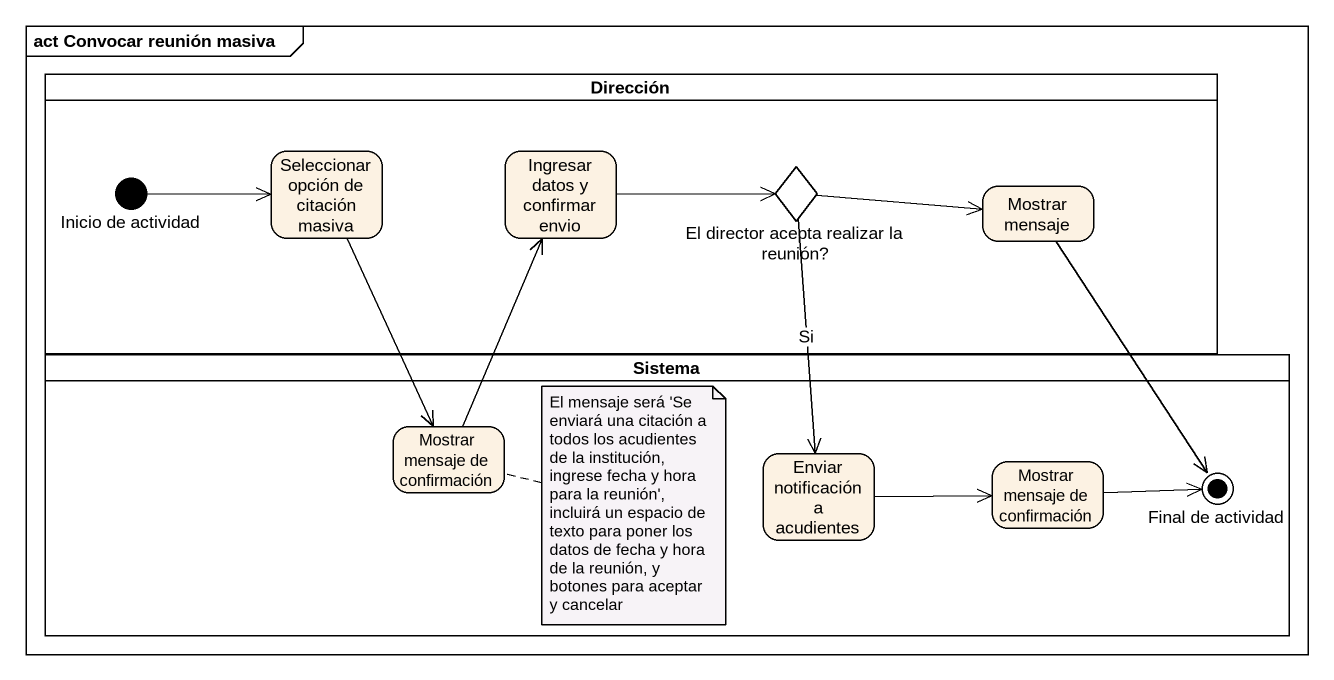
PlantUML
@startuml
mainframe act Convocar reunión masiva
hide empty description
state Dirección <<partition>> {
  state "Inicio de actividad" as Inicio_de_actividad <<start>>
  state "Seleccionar opción de citación masiva" as Seleccionar_opción_de
  state "Ingresar datos y confirmar envio" as Ingresar_datos_y_confirmar
  state "El director acepta realizar la reunión?" as El_director_acepta_realizar <<choice>>
  state "Mostrar mensaje" as Mostrar_mensaje
}
state Sistema <<partition>> {
  state "Mostrar mensaje de confirmación" as Mostrar_mensaje_de
  state "Enviar notificación a acudientes" as Enviar_notificación_a
  state "Mostrar mensaje de confirmación" as Mostrar_mensaje_de_2
  state "Final de actividad" as Final_de_actividad <<end>>
}
Inicio_de_actividad -right-> Seleccionar_opción_de
Seleccionar_opción_de --> Mostrar_mensaje_de
Ingresar_datos_y_confirmar -right-> El_director_acepta_realizar
El_director_acepta_realizar -right-> Mostrar_mensaje
El_director_acepta_realizar --> Enviar_notificación_a : Si
Mostrar_mensaje --> Final_de_actividad
Mostrar_mensaje_de -up-> Ingresar_datos_y_confirmar
Enviar_notificación_a -right-> Mostrar_mensaje_de_2
Mostrar_mensaje_de_2 -right-> Final_de_actividad
note right of Mostrar_mensaje_de : El mensaje será 'Se enviará una citación a todos los acudientes de la institución, ingrese fecha y hora para la reunión', incluirá un espacio de texto para poner los datos de fecha y hora de la reunión, y botones para aceptar y cancelar
@enduml
